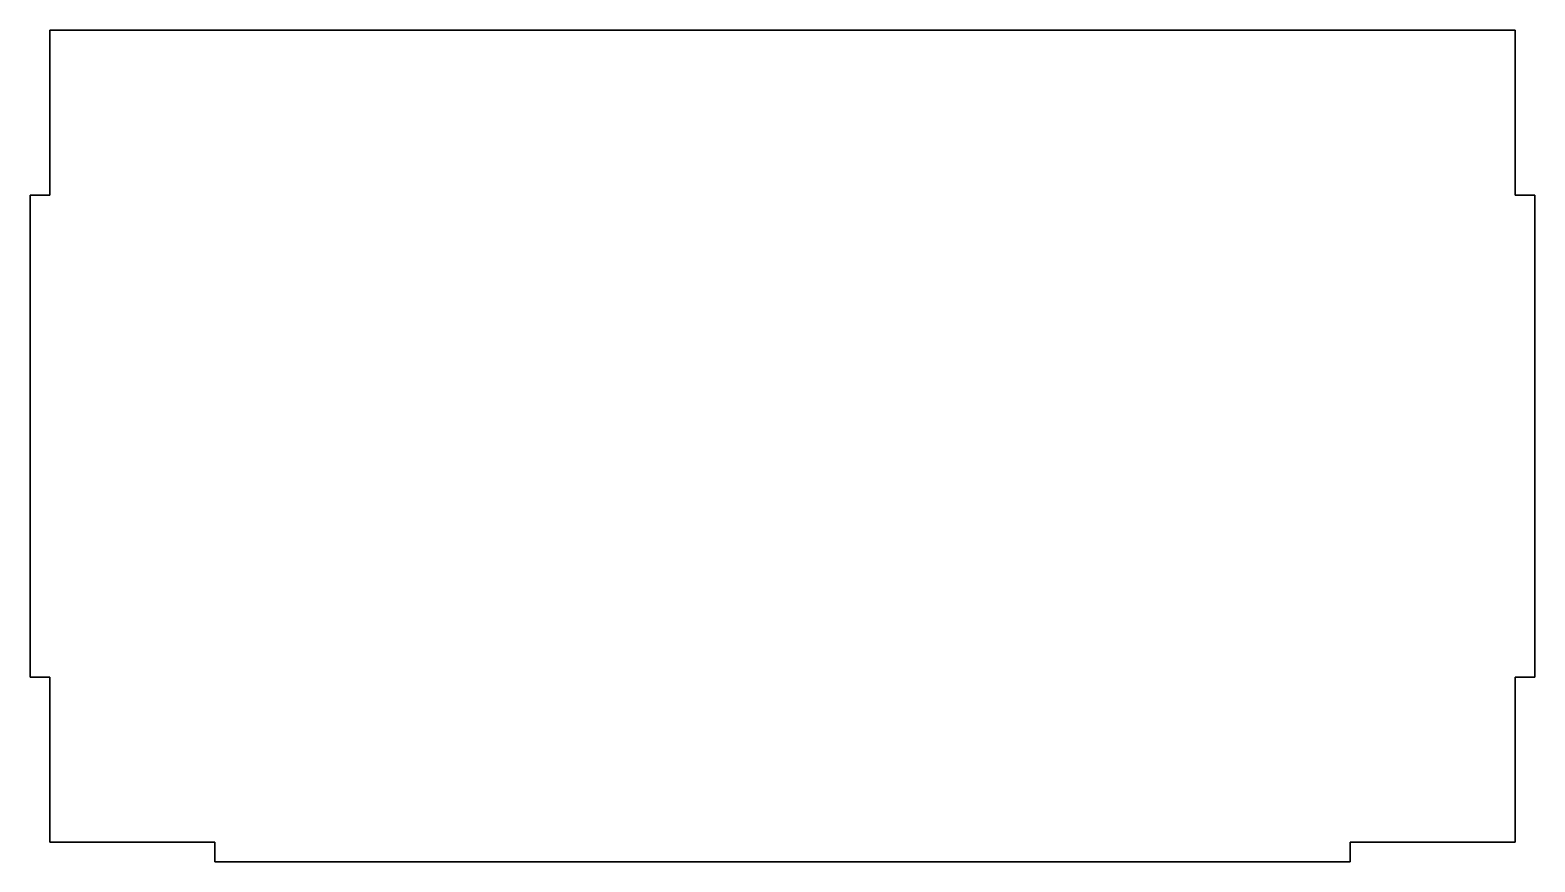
# Model space of a CAD drawing. Extents: x 78 to 534, y 118 to 370.
import ezdxf

# ---------------------------------------------------------------- set-up
doc = ezdxf.new("R2010")
doc.units = 0

msp = doc.modelspace()

# ---------------------------------------------------------------- linework, layer by layer
at = {"color": 7, "lineweight": 35}
for p, q in [((527.589966, 370.145569), (83.589966, 370.145569)), ((83.589966, 370.145569), (83.589966, 320.145569)), ((527.589966, 320.145569), (527.589966, 370.145569)), ((77.589966, 320.145569), (77.589966, 174.145569)), ((533.589966, 320.145569), (533.589966, 174.145569)), ((83.589966, 174.145569), (83.589966, 124.145569)), ((527.589966, 124.145569), (527.589966, 174.145569)), ((83.589966, 124.145569), (133.589966, 124.145569)), ((477.589966, 124.145569), (527.589966, 124.145569)), ((477.589966, 118.145569), (133.589966, 118.145569))]:
    msp.add_line(p, q, dxfattribs=at)
at = {"color": 7, "lineweight": 35, "ltscale": 0.15}
for p, q in [((77.589966, 320.145569), (83.589966, 320.145569)), ((527.589966, 320.145569), (533.589966, 320.145569)), ((83.589966, 174.145569), (77.589966, 174.145569)), ((533.589966, 174.145569), (527.589966, 174.145569)), ((133.589966, 124.145569), (133.589966, 118.145569)), ((477.589966, 118.145569), (477.589966, 124.145569))]:
    msp.add_line(p, q, dxfattribs=at)

doc.saveas('drawing.dxf')
